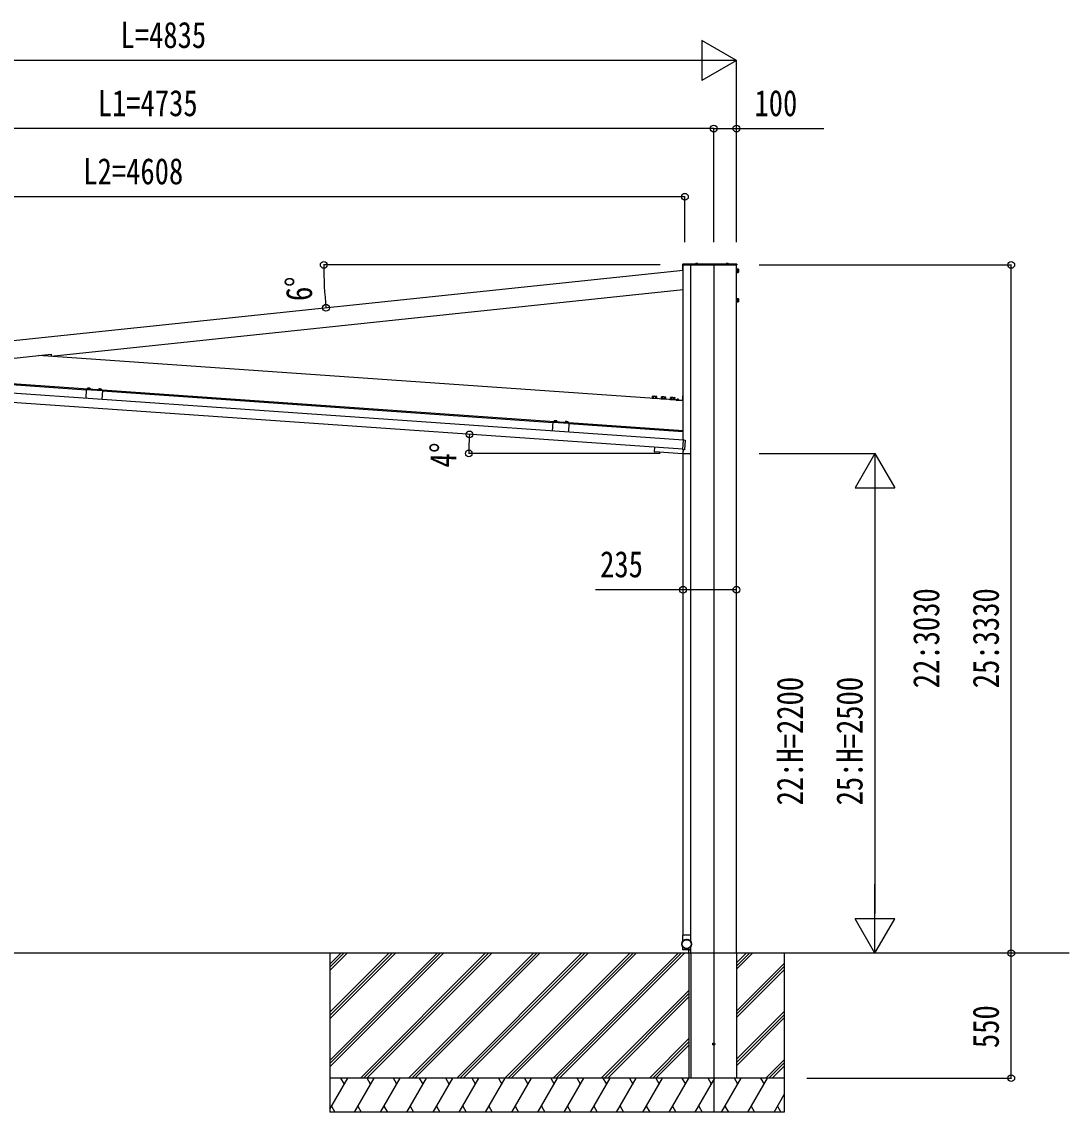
# Model space of a CAD drawing. Units: millimetres, scale not verified. Extents: x -14718 to 14718, y -10395 to 10395.
# Drawn here: x -1908 to 2703, y -6013 to -1213 of the extents above; entities that cross this region are included whole.
import ezdxf
from ezdxf.enums import TextEntityAlignment as Align

# ---------------------------------------------------------------- set-up
doc = ezdxf.new("R2010")
doc.units = ezdxf.units.MM
doc.header["$LTSCALE"] = 40
for name, color, linetype in [('0-3_YKK_12', 2, 'Continuous'), ('0-4_YKK_13', 4, 'Continuous'), ('0-5_YKK_A1', 4, 'Continuous'), ('0-6_YKK_D', 6, 'Continuous')]:
    doc.layers.add(name, color=color, linetype=linetype)
doc.styles.add('ＭＳ ゴシック', font='')
doc.styles.get('ＭＳ ゴシック').set_extended_font_data('MS Gothic')

msp = doc.modelspace()

# ---------------------------------------------------------------- linework, layer by layer
at = {"layer": '0-3_YKK_12'}
msp.add_line((1138.14, -2283.12), (1138.14, -6013.12), dxfattribs=at)
at = {"layer": '0-4_YKK_13'}
for p, q in [((1000.14, -2282.62), (1000.14, -2306.12)), ((1240.14, -2280.12), (1002.64, -2280.12)), ((1002.64, -2282.62), (1002.64, -2306.12)), ((1240.14, -2282.62), (1002.64, -2282.62)), ((1002.64, -2283.12), (1240.14, -2283.12)), ((1057.24, -2279.57), (1057.24, -2279.37)), ((1068.49, -2280.12), (1057.78, -2280.12)), ((1058.45, -2279.54), (1058.36, -2279.79)), ((1067.08, -2279.02), (1059.2, -2279.02)), ((1060.77, -2276.79), (1061.99, -2279.25)), ((1063.14, -2279.86), (1061.99, -2279.25)), ((1063.14, -2279.86), (1064.28, -2279.25)), ((1065.51, -2276.79), (1064.28, -2279.25)), ((1067.83, -2279.54), (1067.92, -2279.79)), ((1068.39, -2280.12), (1068.04, -2280.12)), ((1069.04, -2279.57), (1069.04, -2279.37)), ((1192.24, -2279.57), (1192.24, -2279.37)), ((1203.49, -2280.12), (1192.78, -2280.12)), ((1193.45, -2279.54), (1193.36, -2279.79)), ((1202.08, -2279.02), (1194.2, -2279.02)), ((1195.77, -2276.79), (1196.99, -2279.25)), ((1198.14, -2279.86), (1196.99, -2279.25)), ((1198.14, -2279.86), (1199.28, -2279.25)), ((1200.51, -2276.79), (1199.28, -2279.25)), ((1202.83, -2279.54), (1202.92, -2279.79)), ((1203.39, -2280.12), (1203.04, -2280.12)), ((1204.04, -2279.57), (1204.04, -2279.37)), ((1239.74, -2301.57), (1241.34, -2301.57)), ((1240.14, -2280.12), (1240.14, -2283.12)), ((1241.34, -2301.11), (1246.26, -2301.11)), ((1241.34, -2301.11), (1241.34, -2316.12)), ((1246.84, -2302.12), (1246.26, -2301.11)), ((1246.84, -2302.12), (1246.84, -2315.12)), ((1002.64, -2306.12), (1000.14, -2306.12)), ((1241.34, -2315.67), (1239.74, -2315.67)), ((1241.34, -2304.87), (1246.26, -2304.87)), ((1241.34, -2312.37), (1246.26, -2312.37)), ((1241.34, -2316.12), (1246.26, -2316.12)), ((1246.84, -2315.12), (1246.26, -2316.12)), ((1239.74, -2431.57), (1241.34, -2431.57)), ((1241.34, -2445.67), (1239.74, -2445.67)), ((1241.34, -2431.11), (1246.26, -2431.11)), ((1241.34, -2431.11), (1241.34, -2446.12)), ((1241.34, -2434.87), (1246.26, -2434.87)), ((1241.34, -2442.37), (1246.26, -2442.37)), ((1241.34, -2446.12), (1246.26, -2446.12)), ((1246.84, -2432.12), (1246.26, -2431.11)), ((1246.84, -2445.12), (1246.26, -2446.12)), ((1246.84, -2432.12), (1246.84, -2445.12)), ((-1618.84, -2825.71), (-1619.09, -2829.26)), ((-1619.09, -2829.26), (-1607.57, -2830.06)), ((-1619.04, -2829.56), (-1619.02, -2829.26)), ((-1618.04, -2825.32), (-1618.84, -2825.71)), ((-1618.04, -2825.32), (-1608.06, -2826.02)), ((-1615.96, -2825.91), (-1616.21, -2829.46)), ((-1610.2, -2826.31), (-1610.45, -2829.86)), ((-1608.06, -2826.02), (-1607.32, -2826.52)), ((-1607.64, -2830.06), (-1607.66, -2830.35)), ((-1607.32, -2826.52), (-1607.57, -2830.06)), ((-1568.96, -2829.2), (-1569.21, -2832.74)), ((-1568.16, -2828.81), (-1568.96, -2829.2)), ((-1568.16, -2828.81), (-1558.18, -2829.5)), ((-1566.08, -2829.4), (-1566.33, -2832.94)), ((-1560.32, -2829.8), (-1560.57, -2833.35)), ((-1558.18, -2829.5), (-1557.44, -2830)), ((-1557.44, -2830), (-1557.69, -2833.55)), ((-1569.21, -2832.74), (-1557.69, -2833.55)), ((-1569.16, -2833.05), (-1569.14, -2832.75)), ((-1557.76, -2833.54), (-1557.79, -2833.84)), ((868.12, -2867.75), (868.56, -2861.52)), ((868.12, -2867.75), (887.7, -2869.12)), ((869.92, -2860.86), (868.56, -2861.52)), ((869.21, -2869.63), (869.33, -2867.83)), ((869.92, -2860.86), (886.88, -2862.04)), ((873.02, -2868.09), (873.45, -2861.86)), ((882.81, -2868.78), (883.24, -2862.55)), ((886.49, -2869.03), (886.37, -2870.83)), ((886.88, -2862.04), (888.14, -2862.89)), ((887.7, -2869.12), (888.14, -2862.89)), ((908.02, -2870.54), (908.46, -2864.31)), ((908.02, -2870.54), (927.61, -2871.91)), ((909.82, -2863.65), (908.46, -2864.31)), ((909.11, -2872.42), (909.24, -2870.62)), ((909.82, -2863.65), (926.78, -2864.83)), ((912.92, -2870.88), (913.36, -2864.66)), ((922.71, -2871.57), (923.15, -2865.34)), ((926.39, -2871.82), (926.27, -2873.62)), ((926.78, -2864.83), (928.04, -2865.68)), ((927.61, -2871.91), (928.04, -2865.68)), ((947.93, -2873.33), (948.36, -2867.1)), ((947.93, -2873.33), (967.51, -2874.7)), ((949.73, -2866.44), (948.36, -2867.1)), ((949.01, -2875.21), (949.14, -2873.41)), ((949.73, -2866.44), (966.69, -2867.62)), ((952.82, -2873.67), (953.26, -2867.45)), ((962.61, -2874.36), (963.05, -2868.13)), ((966.3, -2874.61), (966.17, -2876.41)), ((966.69, -2867.62), (967.94, -2868.47)), ((967.51, -2874.7), (967.94, -2868.47)), ((1000.4, -2880.07), (972.47, -2878.12)), ((975.39, -2875.81), (975.35, -2876.31)), ((975.35, -2876.31), (982.83, -2876.84)), ((977.19, -2874.43), (977.96, -2876.34)), ((977.96, -2876.34), (978.24, -2876.52)), ((980.24, -2876.5), (979.95, -2876.63)), ((981.28, -2874.71), (980.24, -2876.5)), ((1002.54, -2878.07), (1002.54, -2860.07)), ((1002.54, -2878.07), (1002.54, -2860.07)), ((435.26, -2969.35), (435.01, -2972.89)), ((435.01, -2972.89), (446.53, -2973.7)), ((435.07, -2973.2), (435.09, -2972.9)), ((436.07, -2968.96), (435.26, -2969.35)), ((436.07, -2968.96), (446.04, -2969.65)), ((438.14, -2969.55), (437.89, -2973.09)), ((443.9, -2969.95), (443.65, -2973.5)), ((446.04, -2969.65), (446.78, -2970.15)), ((446.46, -2973.69), (446.44, -2973.99)), ((446.78, -2970.15), (446.53, -2973.7)), ((485.14, -2972.84), (484.89, -2976.38)), ((485.94, -2972.44), (485.14, -2972.84)), ((485.94, -2972.44), (495.92, -2973.14)), ((488.02, -2973.04), (487.77, -2976.58)), ((493.78, -2973.44), (493.53, -2976.98)), ((495.92, -2973.14), (496.66, -2973.64)), ((496.66, -2973.64), (496.41, -2977.19)), ((484.89, -2976.38), (496.41, -2977.19)), ((484.95, -2976.68), (484.97, -2976.39)), ((496.34, -2977.18), (496.32, -2977.48)), ((1001.86, -3096.44), (1004.84, -3053.76)), ((1006.4, -3053.87), (1004.84, -3053.76)), ((1006.64, -3053.78), (1012.53, -3054.19)), ((1012.99, -3054.72), (1010.06, -3096.62)), ((877.45, -3086.33), (876.16, -3104.79)), ((1001.29, -3114.54), (877.09, -3105.85)), ((1001.86, -3096.44), (1003.42, -3096.55)), ((1003.54, -3096.65), (1002.35, -3113.61)), ((1003.05, -3096.52), (1003.05, -3096.52)), ((1009.53, -3097.08), (1003.64, -3096.67)), ((1000.99, -5233.42), (1000.73, -5262.26)), ((1036.99, -5233.12), (1001.29, -5233.12)), ((1037.54, -5262.26), (1037.29, -5233.42)), ((1000.73, -5283.97), (1000.85, -5297.82)), ((1037.12, -5298.12), (1001.15, -5298.12)), ((1037.42, -5297.82), (1037.54, -5283.97))]:
    msp.add_line(p, q, dxfattribs=at)
for points in [[(1238.14, -2317.12), (1238.14, -2300.12), (1239.74, -2300.12), (1239.74, -2317.12)], [(1238.14, -2447.12), (1238.14, -2430.12), (1239.74, -2430.12), (1239.74, -2447.12)], [(888.65, -2872.59), (866.7, -2871.06), (866.81, -2869.46), (888.76, -2871)], [(928.55, -2875.38), (906.61, -2873.85), (906.72, -2872.25), (928.66, -2873.79)], [(968.45, -2878.17), (946.51, -2876.64), (946.62, -2875.04), (968.57, -2876.58)]]:
    msp.add_lwpolyline(points, close=True, dxfattribs=at)
for points in [[(-1616.09, -2825.45), (-1615.11, -2827.88), (-1613.28, -2829.03)], [(-1610.01, -2825.88), (-1611.32, -2828.15), (-1613.28, -2829.03)], [(-1566.21, -2828.94), (-1565.23, -2831.37), (-1563.41, -2832.51)], [(-1560.13, -2829.37), (-1561.44, -2831.64), (-1563.41, -2832.51)], [(972.47, -2878.12), (972.44, -2878.45), (1003.14, -2880.6), (1003.14, -2860.07), (1002.54, -2860.07)], [(1000.4, -2880.07), (972.47, -2878.12), (972.61, -2876.12), (1000.54, -2878.07)], [(975.39, -2875.81), (982.87, -2876.33), (982.83, -2876.84)], [(1002.54, -2860.07), (1000.54, -2860.07), (1000.54, -2878.07)], [(438.01, -2969.09), (438.99, -2971.52), (440.82, -2972.66)], [(444.1, -2969.51), (442.78, -2971.79), (440.82, -2972.66)], [(487.89, -2972.58), (488.87, -2975.01), (490.7, -2976.15)], [(493.97, -2973), (492.66, -2975.27), (490.7, -2976.15)]]:
    msp.add_lwpolyline(points, dxfattribs=at)
for radius in [21.37, 21, 19.35]:
    msp.add_circle((1019.14, -5273.12), radius, dxfattribs=at)
for centre, radius, start, end in [((1002.64, -2282.62), 2.5, 90, 180), ((1057.78, -2279.57), 0.545, 180, 270), ((1057.79, -2279.37), 0.55, 138.43917, 180), ((1063.14, -2284.12), 7.7, 41.56083, 138.43917), ((1057.89, -2279.62), 0.5, 270, 340), ((1059.2, -2279.82), 0.8, 90, 160), ((1067.08, -2279.82), 0.8, 20, 90), ((1068.39, -2279.62), 0.5, 200, 270), ((1068.49, -2279.57), 0.545, 270, 0), ((1068.49, -2279.37), 0.55, 0, 41.56083), ((1192.78, -2279.57), 0.545, 180, 270), ((1192.79, -2279.37), 0.55, 138.43917, 180), ((1198.14, -2284.12), 7.7, 41.56083, 138.43917), ((1192.89, -2279.62), 0.5, 270, 340), ((1194.2, -2279.82), 0.8, 90, 160), ((1202.08, -2279.82), 0.8, 20, 90), ((1203.39, -2279.62), 0.5, 200, 270), ((1203.49, -2279.57), 0.545, 270, 0), ((1203.49, -2279.37), 0.55, 0, 41.56083), ((1243.52, -2302.99), 3.32, 325.61575, 34.38425), ((1234.42, -2308.62), 12.42, 342.41205, 17.58795), ((1243.52, -2314.25), 3.32, 325.61575, 34.38425), ((1243.52, -2432.99), 3.32, 325.61575, 34.38425), ((1234.42, -2438.62), 12.42, 342.41205, 17.58795), ((1243.52, -2444.25), 3.32, 325.61575, 34.38425), ((-1617.55, -2827.92), 2.56, 51.61708, 120.38292), ((-1613.72, -2835.2), 9.55, 68.41276, 103.58724), ((-1608.91, -2828.52), 2.56, 51.61708, 120.38292), ((-1567.67, -2831.4), 2.56, 51.61708, 120.38292), ((-1563.84, -2838.69), 9.55, 68.41276, 103.58724), ((-1559.03, -2832.01), 2.56, 51.61708, 120.38292), ((870.76, -2865.27), 4.34, 51.61575, 120.38425), ((877.27, -2877.65), 16.24, 68.41205, 103.58795), ((885.44, -2866.3), 4.34, 51.61575, 120.38425), ((910.66, -2868.06), 4.34, 51.61575, 120.38425), ((917.17, -2880.44), 16.24, 68.41205, 103.58795), ((925.34, -2869.09), 4.34, 51.61575, 120.38425), ((950.56, -2870.85), 4.34, 51.61575, 120.38425), ((957.07, -2883.23), 16.24, 68.41205, 103.58795), ((965.25, -2871.88), 4.34, 51.61575, 120.38425), ((978.95, -2878.6), 4.53, 30.06671, 141.93329), ((1000.54, -2878.07), 2, 266, 0), ((1000.54, -2878.07), 2, 266, 0), ((436.56, -2971.55), 2.56, 51.61708, 120.38292), ((440.39, -2978.84), 9.55, 68.41276, 103.58724), ((445.19, -2972.16), 2.56, 51.61708, 120.38292), ((486.43, -2975.04), 2.56, 51.61708, 120.38292), ((490.26, -2982.32), 9.55, 68.41276, 103.58724), ((495.07, -2975.64), 2.56, 51.61708, 120.38292), ((877.16, -3104.86), 1, 176, 266), ((1001.36, -3113.54), 1, 266, 356), ((1001.29, -5233.42), 0.3, 90, 179.5), ((1036.99, -5233.42), 0.3, 0.5, 90), ((1001.15, -5297.82), 0.3, 180.5, 270), ((1037.12, -5297.82), 0.3, 270, 359.5)]:
    msp.add_arc(centre, radius, start, end, dxfattribs=at)
for centre, major_axis, ratio, start_param, end_param in [((1006.62, -3054.08), (-0.021, -0.3), 0.998135, 3.1415927, 4.0284596), ((1012.49, -3054.69), (0.379, 0.329), 0.99628, 5.4996506, 7.06672), ((1003.67, -3096.37), (-0.021, -0.3), 0.998135, 5.3963184, 6.2831853), ((1009.56, -3096.58), (0.329, -0.379), 0.99628, 5.4996506, 7.06672)]:
    msp.add_ellipse(centre, major_axis=major_axis, ratio=ratio, start_param=start_param, end_param=end_param, dxfattribs=at)
at = {"layer": '0-5_YKK_A1'}
for p, q in [((1003.14, -3055.02), (1003.14, -2283.12)), ((1038.14, -5263.34), (1038.14, -2283.12)), ((1238.14, -5313.12), (1238.14, -2283.12)), ((-2264.75, -2649.92), (1003.14, -2306.45)), ((1003.14, -2880.6), (-1834.77, -2682.15)), ((1004.75, -3055.13), (-3587.43, -2734.02)), ((1003.14, -3012.92), (-3185.17, -2720.05)), ((1001.95, -3095.04), (-3590.22, -2773.92)), ((-1624.17, -2834.21), (-3007.45, -2737.48)), ((-1624, -2831.72), (-1626.75, -2871.12)), ((-1624, -2831.72), (-1553.17, -2836.67)), ((-1553.17, -2836.67), (-1555.93, -2876.08)), ((429.93, -2977.85), (-1553.35, -2839.17)), ((430.1, -2975.36), (427.35, -3014.76)), ((430.1, -2975.36), (500.93, -2980.31)), ((500.93, -2980.31), (498.18, -3019.71)), ((1002.79, -3017.91), (500.76, -2982.8)), ((1002.79, -3017.91), (1003.14, -3012.92)), ((1003.14, -5233.12), (1003.14, -3102.38)), ((1003.14, -3113.12), (1038.14, -3113.12)), ((2703.14, -5313.12), (-3596.86, -5313.12)), ((-551.86, -5313.12), (-551.86, -6013.12)), ((-65.49, -5313.12), (-551.86, -5799.49)), ((-277.62, -5313.12), (-551.86, -5587.35)), ((-489.76, -5313.12), (-551.86, -5375.22)), ((-79.63, -5313.12), (-551.86, -5785.34)), ((-51.35, -5313.12), (-551.86, -5813.63)), ((-291.77, -5313.12), (-551.86, -5573.21)), ((-263.48, -5313.12), (-551.86, -5601.5)), ((-503.9, -5313.12), (-551.86, -5361.08)), ((-475.61, -5313.12), (-551.86, -5389.36)), ((132.5, -5313.12), (-417.5, -5863.12)), ((146.64, -5313.12), (-403.36, -5863.12)), ((160.78, -5313.12), (-389.22, -5863.12)), ((344.63, -5313.12), (-205.37, -5863.12)), ((358.77, -5313.12), (-191.23, -5863.12)), ((372.91, -5313.12), (-177.09, -5863.12)), ((556.76, -5313.12), (6.76, -5863.12)), ((570.9, -5313.12), (20.9, -5863.12)), ((585.05, -5313.12), (35.05, -5863.12)), ((768.89, -5313.12), (218.89, -5863.12)), ((783.04, -5313.12), (233.04, -5863.12)), ((797.18, -5313.12), (247.18, -5863.12)), ((981.03, -5313.12), (431.03, -5863.12)), ((995.17, -5313.12), (445.17, -5863.12)), ((1009.31, -5313.12), (459.31, -5863.12)), ((1038.14, -5300.12), (1029.14, -5300.12)), ((1029.14, -5313.12), (1029.14, -5300.12)), ((1029.14, -5313.12), (1029.14, -5863.12)), ((1038.14, -5313.12), (1038.14, -5282.89)), ((1038.14, -5313.12), (1038.14, -5863.12)), ((1238.14, -5313.12), (1238.14, -5863.12)), ((1294.98, -5313.12), (1238.14, -5369.96)), ((1280.84, -5313.12), (1238.14, -5355.82)), ((1309.12, -5313.12), (1238.14, -5384.1)), ((1448.14, -5313.12), (1448.14, -6013.12)), ((1448.14, -5357.95), (1238.14, -5567.95)), ((1448.14, -5372.09), (1238.14, -5582.09)), ((1448.14, -5386.23), (1238.14, -5596.23)), ((1029.14, -5477.14), (643.16, -5863.12)), ((1029.14, -5491.28), (657.3, -5863.12)), ((1029.14, -5505.42), (671.44, -5863.12)), ((1448.14, -5570.08), (1238.14, -5780.08)), ((1448.14, -5584.22), (1238.14, -5794.22)), ((1448.14, -5598.36), (1238.14, -5808.36)), ((1029.14, -5689.27), (855.29, -5863.12)), ((1029.14, -5703.41), (869.43, -5863.12)), ((1029.14, -5717.55), (883.57, -5863.12)), ((1448.14, -5782.21), (1367.23, -5863.12)), ((1448.14, -5796.35), (1381.38, -5863.12)), ((1448.14, -5810.5), (1395.52, -5863.12)), ((1448.14, -5863.12), (-551.86, -5863.12)), ((-551.86, -6000.05), (-472.8, -5863.12)), ((-487.8, -5889.1), (-502.8, -5863.12)), ((-443.93, -6013.12), (-357.33, -5863.12)), ((-372.33, -5889.1), (-387.33, -5863.12)), ((-328.46, -6013.12), (-241.86, -5863.12)), ((-256.86, -5889.1), (-271.86, -5863.12)), ((-212.99, -6013.12), (-126.39, -5863.12)), ((-141.39, -5889.1), (-156.39, -5863.12)), ((-97.52, -6013.12), (-10.92, -5863.12)), ((-25.92, -5889.1), (-40.92, -5863.12)), ((17.95, -6013.12), (104.55, -5863.12)), ((89.55, -5889.1), (74.55, -5863.12)), ((133.42, -6013.12), (220.02, -5863.12)), ((190.02, -5863.12), (205.02, -5889.1)), ((248.89, -6013.12), (335.49, -5863.12)), ((305.49, -5863.12), (320.49, -5889.1)), ((364.36, -6013.12), (450.96, -5863.12)), ((420.96, -5863.12), (435.96, -5889.1)), ((479.83, -6013.12), (566.43, -5863.12)), ((551.43, -5889.1), (536.43, -5863.12)), ((595.3, -6013.12), (681.9, -5863.12)), ((666.9, -5889.1), (651.9, -5863.12)), ((710.77, -6013.12), (797.37, -5863.12)), ((767.37, -5863.12), (782.37, -5889.1)), ((826.24, -6013.12), (912.84, -5863.12)), ((882.84, -5863.12), (897.84, -5889.1)), ((941.71, -6013.12), (1028.31, -5863.12)), ((998.31, -5863.12), (1013.31, -5889.1)), ((1238.14, -5863.12), (1029.14, -5863.12)), ((1057.18, -6013.12), (1143.78, -5863.12)), ((1128.78, -5889.1), (1113.78, -5863.12)), ((1172.65, -6013.12), (1259.25, -5863.12)), ((1244.25, -5889.1), (1229.25, -5863.12)), ((1288.12, -6013.12), (1374.72, -5863.12)), ((1344.72, -5863.12), (1359.72, -5889.1)), ((1403.59, -6013.12), (1448.14, -5935.95)), ((-544.41, -5987.14), (-529.41, -6013.12)), ((-428.93, -5987.14), (-413.94, -6013.12)), ((-313.46, -5987.14), (-298.47, -6013.12)), ((-197.99, -5987.14), (-182.99, -6013.12)), ((-82.52, -5987.14), (-67.52, -6013.12)), ((32.95, -5987.14), (47.95, -6013.12)), ((148.42, -5987.14), (163.41, -6013.12)), ((263.89, -5987.14), (278.88, -6013.12)), ((379.36, -5987.14), (394.35, -6013.12)), ((494.83, -5987.14), (509.83, -6013.12)), ((610.3, -5987.14), (625.3, -6013.12)), ((725.77, -5987.14), (740.76, -6013.12)), ((841.24, -5987.14), (856.23, -6013.12)), ((956.71, -5987.14), (971.7, -6013.12)), ((1072.18, -5987.14), (1087.18, -6013.12)), ((1187.65, -5987.14), (1202.65, -6013.12)), ((1303.12, -5987.14), (1318.12, -6013.12)), ((1418.59, -5987.14), (1433.58, -6013.12)), ((1448.14, -6013.12), (-551.86, -6013.12))]:
    msp.add_line(p, q, dxfattribs=at)
msp.add_lwpolyline([(-2121.13, -2712.25), (-1779.33, -2676.33), (-1778.5, -2684.28), (1003.14, -2391.92)], dxfattribs=at)
msp.add_circle((1138.14, -5713.12), 4.5, dxfattribs=at)
at = {"layer": '0-6_YKK_D'}
for p, q in [((1238.14, -1383.12), (1086.58, -1295.62)), ((1086.58, -1295.62), (1086.58, -1470.62)), ((1063.14, -1383.12), (-3421.86, -1383.12)), ((1238.14, -1383.12), (935.03, -1383.12)), ((1238.14, -1383.12), (1086.58, -1470.62)), ((1238.14, -2183.12), (1238.14, -1382.12)), ((1138.14, -1683.12), (-3596.86, -1683.12)), ((1138.14, -2183.12), (1138.14, -1682.12)), ((1138.14, -2183.12), (1138.14, -1682.12)), ((1238.14, -2183.12), (1238.14, -1682.12)), ((1011.39, -1983.12), (-3596.86, -1983.12)), ((1011.39, -2183.12), (1011.39, -1982.12)), ((902.14, -2283.12), (-579.62, -2283.12)), ((1338.14, -2283.12), (2449.14, -2283.12)), ((2448.14, -5313.12), (2448.14, -2283.12)), ((902.14, -3113.12), (58.97, -3113.12)), ((1338.14, -3113.12), (1849.14, -3113.12)), ((1848.14, -3113.12), (1760.64, -3264.67)), ((1848.14, -3113.12), (1935.64, -3264.67)), ((1848.14, -3113.12), (1848.14, -3416.23)), ((1760.64, -3264.67), (1935.64, -3264.67)), ((1848.14, -3288.12), (1848.14, -5138.12)), ((1848.14, -5313.12), (1848.14, -5010.01)), ((1848.14, -5313.12), (1760.64, -5161.56)), ((1935.64, -5161.56), (1760.64, -5161.56)), ((1848.14, -5313.12), (1935.64, -5161.56)), ((2448.14, -5863.12), (2448.14, -5313.12)), ((1548.14, -5863.12), (2449.14, -5863.12))]:
    msp.add_line(p, q, dxfattribs=at)
for points in [[(1138.14, -1683.12), (1238.14, -1683.12), (1623.24, -1683.12)], [(1238.14, -3713.12), (1003.14, -3713.12), (618.04, -3713.12)]]:
    msp.add_lwpolyline(points, dxfattribs=at)
for centre in [(1138.14, -1683.12), (1138.14, -1683.12), (1238.14, -1683.12), (1011.39, -1983.12), (-578.62, -2283.12), (2448.14, -2283.12), (-568.74, -2471.66), (62.9, -3029.37), (59.97, -3113.12), (1003.14, -3713.12), (1238.14, -3713.12), (2448.14, -5313.12), (2448.14, -5313.12), (2448.14, -5863.12)]:
    msp.add_circle(centre, 14.88, dxfattribs=at)
for centre, radius, start, end in [((1225.14, -2283.12), 1803.76, 180, 186), ((1260.52, -3113.12), 1200.55, 176, 180)]:
    msp.add_arc(centre, radius, start, end, dxfattribs=at)

# ---------------------------------------------------------------- texts
at = {"layer": '0-6_YKK_D', "style": 'ＭＳ ゴシック', "width": 0.8}
for s, p in [('L=4835', (-1473.36, -1363.12)), ('L1=4735', (-1573.76, -1663.12)), ('100', (1317.64, -1663.12)), ('L2=4608', (-1637.14, -1963.12)), ('235', (638.04, -3693.12))]:
    msp.add_text(s, height=115.5, dxfattribs=at).set_placement(p, align=Align.BOTTOM_LEFT)
for s, rotation, p in [('6°', 92, (-594.28, -2439.11)), ('4°', 88.667, (38.15, -3177.09)), ('22:3030', 90, (2165.64, -4146.72)), ('25:3330', 90, (2428.14, -4146.72)), ('22:H=2200', 90, (1565.64, -4662.52)), ('25:H=2500', 90, (1828.14, -4662.52)), ('550', 90, (2428.14, -5730.92))]:
    msp.add_text(s, height=115.5, rotation=rotation, dxfattribs=at).set_placement(p, align=Align.BOTTOM_LEFT)

doc.saveas('drawing.dxf')
